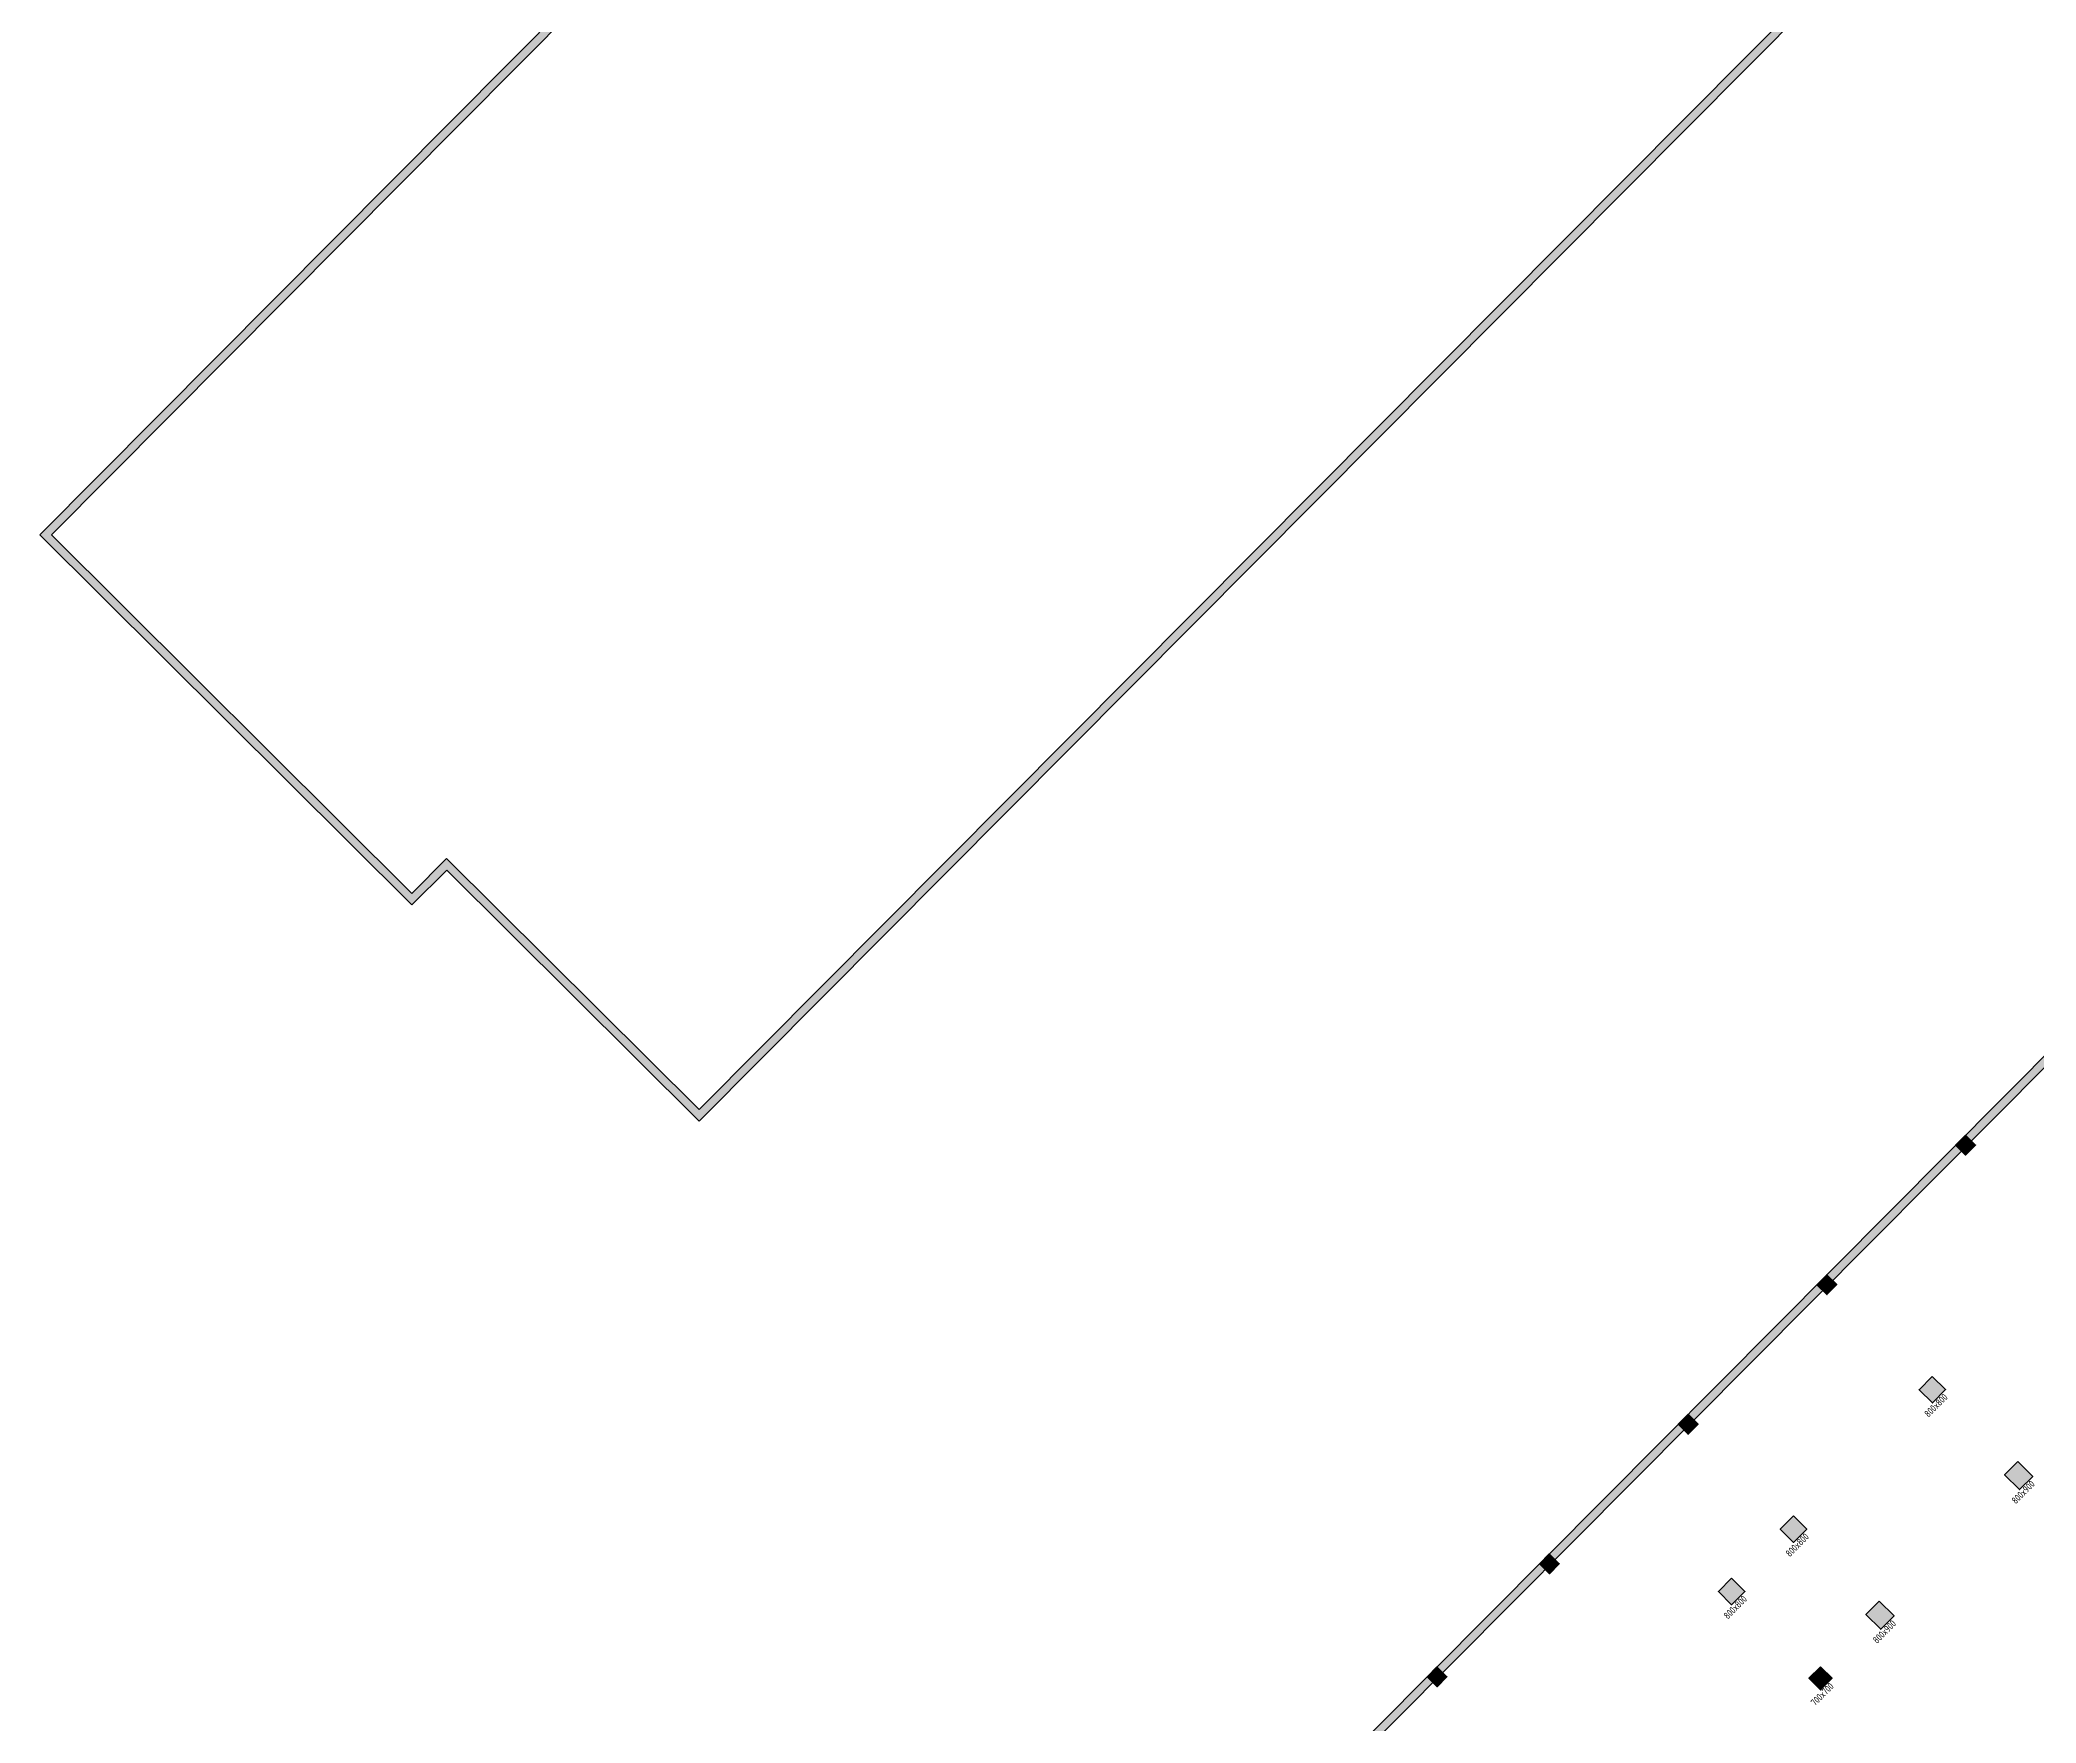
# Model space of a CAD drawing. Extents: x 517765867 to 518949446, y 3499717636 to 3500095980.
# Drawn here: x 518724360 to 518809571, y 3499868090 to 3499939912 of the extents above; entities that cross this region are included whole.
import ezdxf

# ---------------------------------------------------------------- set-up
doc = ezdxf.new("R2010")
doc.units = 0
doc.header["$LTSCALE"] = 500
for name, color, linetype in [('S_COLU', 2, 'CONTINUOUS'), ('S_COLU_HACH', 15, 'CONTINUOUS'), ('S_WALL', 2, 'CONTINUOUS'), ('S_WALL_HACH', 30, 'CONTINUOUS')]:
    doc.layers.add(name, color=color, linetype=linetype)
doc.layers.add('S_POST_OTHE', color=110, linetype='CONTINUOUS', plot=False)
doc.styles.add('TH-STYLE3', font='tssdeng.shx', dxfattribs={"width": 0.7, "bigfont": 'tssdchn.shx'})

msp = doc.modelspace()

# ---------------------------------------------------------------- hatches: boundary and pattern name
at = {"layer": 'S_WALL_HACH'}
h = msp.add_hatch(color=256, dxfattribs=at)
h.dxf.hatch_style = 1
h.paths.add_polyline_path([(518868271, 3500016204), (518868519, 3500015957), (518860058, 3500007450), (518852188, 3500015277), (518817882, 3499980782), (518802105, 3499996472), (518724855, 3499918796), (518740241, 3499903494), (518741722, 3499904983), (518752499, 3499894265), (518805175, 3499947231), (518833147, 3499919412), (518774513, 3499860455), (518836885, 3499798424), (518841433, 3499798483), (518920976, 3499878464), (518921224, 3499878217), (518841581, 3499798135), (518836743, 3499798072), (518774018, 3499860453), (518832652, 3499919411), (518805176, 3499946736), (518752501, 3499893770), (518741723, 3499904488), (518740242, 3499902999), (518724360, 3499918795), (518802104, 3499996967), (518817880, 3499981277), (518852187, 3500015772), (518860057, 3500007945)])

# ---------------------------------------------------------------- linework, layer by layer
at = {"layer": 'S_COLU', "linetype": 'ByBlock', "lineweight": 35}
for points in [[(518806138, 3499892750), (518806561, 3499893176), (518806986, 3499892753), (518806563, 3499892327)], [(518800215, 3499886794), (518800638, 3499887220), (518801063, 3499886797), (518800640, 3499886371)], [(518805140, 3499882883), (518804576, 3499882316), (518805143, 3499881752), (518805707, 3499882319)], [(518794291, 3499880838), (518794714, 3499881264), (518795140, 3499880841), (518794717, 3499880415)], [(518808791, 3499879252), (518808227, 3499878685), (518808865, 3499878050), (518809429, 3499878617)], [(518799216, 3499876928), (518798652, 3499876360), (518799219, 3499875796), (518799784, 3499876363)], [(518788368, 3499874882), (518788791, 3499875308), (518789216, 3499874885), (518788793, 3499874459)], [(518796572, 3499874269), (518796008, 3499873701), (518796575, 3499873137), (518797139, 3499873704)], [(518802868, 3499873296), (518802304, 3499872729), (518802942, 3499872094), (518803506, 3499872661)], [(518783573, 3499870061), (518783996, 3499870486), (518784421, 3499870063), (518783998, 3499869638)], [(518800365, 3499870496), (518799872, 3499870000), (518800368, 3499869506), (518800862, 3499870002)]]:
    msp.add_lwpolyline(points, close=True, dxfattribs=at)
at = {"layer": 'S_COLU_HACH', "ltscale": 3}
for points in [[(518806138, 3499892750), (518806563, 3499892327), (518806561, 3499893176), (518806986, 3499892753)], [(518800215, 3499886794), (518800640, 3499886371), (518800638, 3499887220), (518801063, 3499886797)], [(518804576, 3499882316), (518805143, 3499881752), (518805140, 3499882883), (518805707, 3499882319)], [(518794291, 3499880838), (518794717, 3499880415), (518794714, 3499881264), (518795140, 3499880841)], [(518808227, 3499878685), (518808865, 3499878050), (518808791, 3499879252), (518809429, 3499878617)], [(518798652, 3499876360), (518799219, 3499875796), (518799216, 3499876928), (518799784, 3499876363)], [(518788368, 3499874882), (518788793, 3499874459), (518788791, 3499875308), (518789216, 3499874885)], [(518796008, 3499873701), (518796575, 3499873137), (518796572, 3499874269), (518797139, 3499873704)], [(518802304, 3499872729), (518802942, 3499872094), (518802868, 3499873296), (518803506, 3499872661)], [(518783573, 3499870061), (518783998, 3499869638), (518783996, 3499870486), (518784421, 3499870063)], [(518799872, 3499870000), (518800368, 3499869506), (518800365, 3499870496), (518800862, 3499870002)]]:
    msp.add_solid(points, dxfattribs=at)
at = {"layer": 'S_WALL'}
msp.add_lwpolyline([(518802105, 3499996472), (518724855, 3499918796), (518740241, 3499903494), (518741722, 3499904983), (518752499, 3499894265), (518805175, 3499947231), (518833147, 3499919412), (518774513, 3499860455), (518836885, 3499798424), (518841433, 3499798483), (518920976, 3499878464), (518921224, 3499878217), (518841581, 3499798135), (518836743, 3499798072), (518774018, 3499860453), (518832652, 3499919411), (518805176, 3499946736), (518752501, 3499893770), (518741723, 3499904488), (518740242, 3499902999), (518724360, 3499918795), (518802104, 3499996967)], dxfattribs=at)

# ---------------------------------------------------------------- texts
at = {"layer": 'S_POST_OTHE', "style": 'TH-STYLE3', "width": 0.7}
for s, p in [('800x800', (518804981, 3499881115)), ('800x900', (518808704, 3499877413)), ('800x800', (518799058, 3499875159)), ('800x800', (518796413, 3499872500)), ('800x900', (518802780, 3499871457)), ('700x700', (518800136, 3499868798))]:
    msp.add_text(s, height=300, rotation=45.15729, dxfattribs=at).set_placement(p)

doc.saveas('drawing.dxf')
